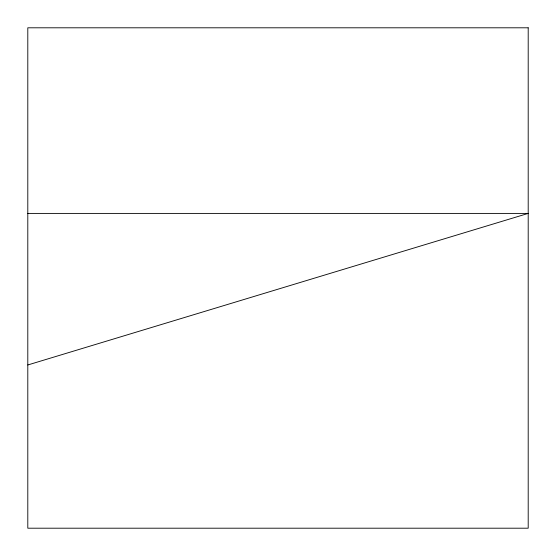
<?xml version="1.0" encoding="UTF-8"?>
<svg xmlns="http://www.w3.org/2000/svg" width="556" height="556" viewBox="0 0 556 556"><rect width="100%" height="100%" fill="white"/><g stroke="black" fill="none" stroke-linecap="round" stroke-linejoin="round"><path stroke-width="0.83" d="M27.8 364.972L528.2 213.407L27.8 213.407M528.2 27.8L27.8 27.8L27.8 528.2L528.2 528.2L528.2 27.8"/></g></svg>
